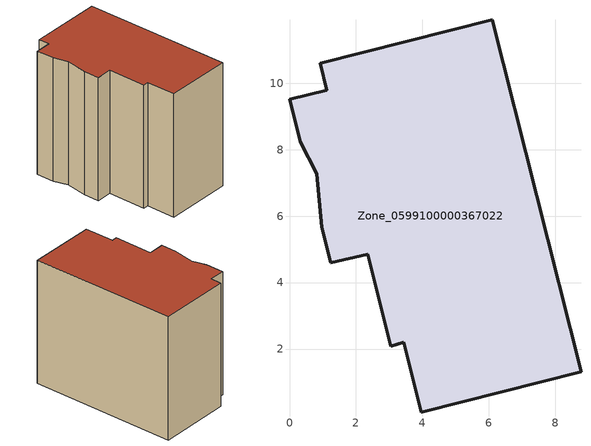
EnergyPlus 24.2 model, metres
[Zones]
Zone_0599100000367022
 floor ground (C_G): 0.97,5.67 0.82,7.28 0.32,8.23 0,9.51 1.11,9.79 0.93,10.61 6.1,11.91 8.78,1.31 3.97,0.1 3.44,2.2 3.05,2.08 2.36,4.86 1.24,4.59 z0
 wall outside (C_F): 0.32,8.23 0.82,7.28 0.97,5.67 1.24,4.59 2.36,4.86 3.05,2.08 3.44,2.2 3.97,0.1 8.78,1.31 6.1,11.91 0.93,10.61 1.11,9.79 0,9.51 0.32,8.23 z0:9.32
 roof outside (C_R): 0.82,7.28 0.97,5.67 1.24,4.59 2.36,4.86 3.05,2.08 3.44,2.2 3.97,0.1 8.78,1.31 6.1,11.91 0.93,10.61 1.11,9.79 0,9.51 0.32,8.23 z9.32
[BUILDING]
Pand.0599100000367022: North Axis=0; Terrain=City; Loads Convergence Tolerance Value=0.04; Temperature Convergence Tolerance Value=0.4; Solar Distribution=FullExterior; Maximum Number of Warmup Days=25; Minimum Number of Warmup Days=1
[Site:Location]
Rotterdam.The.Hague.AP_ZH_NLD Design_Conditions: Latitude=51.96; Longitude=4.45; Time Zone=1; Elevation=-4.5
[SITE:GROUNDTEMPERATURE:BUILDINGSURFACE]
18, 18, 18, 18, 18, 18, 18, 18, 18, 18, 18, 18
[MATERIAL] Thermal Absorptance=0.9; Solar Absorptance=0.7; Visible Absorptance=0.7
Name | Roughness | Thickness | Conductivity | Density | Specific Heat
G.TC.1992-2005 | MediumSmooth | 0.15 | 0.06 | 540 | 1210
F.TC.1992-2005 | Rough | 0.3 | 0.12 | 1920 | 840
R.TC.1992-2005 | MediumRough | 0.2 | 0.08 | 1500 | 1000
[CONSTRUCTION]
C_G: G.TC.1992-2005
C_F: F.TC.1992-2005
C_R: R.TC.1992-2005
[ZONE]
Zone_0599100000367022: Type=1; Multiplier=1; Ceiling Height=Autocalculate; Volume=Autocalculate; Floor Area=autocalculate; Part of Total Floor Area=Yes
[ZONEINFILTRATION:DESIGNFLOWRATE]
Infil_Zone_0599100000367022: Zone or ZoneList or Space or SpaceList=Zone_0599100000367022; Schedule=AlwaysOn; Design Flow Rate Calculation Method=Flow/Area; Flow Rate per Floor Area=0.0015; Constant Term Coefficient=1; Temperature Term Coefficient=0; Velocity Term Coefficient=0; Velocity Squared Term Coefficient=0
[HVACTEMPLATE:ZONE:IDEALLOADSAIRSYSTEM]
Zone_0599100000367022: Maximum Heating Supply Air Temperature=50; Minimum Cooling Supply Air Temperature=13; Maximum Heating Supply Air Humidity Ratio=0.0156; Minimum Cooling Supply Air Humidity Ratio=0.0077; Heating Limit=NoLimit; Cooling Limit=NoLimit; Dehumidification Control Type=ConstantSensibleHeatRatio; Cooling Sensible Heat Ratio=0.7; Dehumidification Setpoint=60; Humidification Control Type=None; Humidification Setpoint=30; Outdoor Air Method=None; Outdoor Air Flow Rate per Person=0.00944; Outdoor Air Flow Rate per Zone Floor Area=0; Outdoor Air Flow Rate per Zone=0; Demand Controlled Ventilation Type=None; Outdoor Air Economizer Type=NoEconomizer; Heat Recovery Type=None; Sensible Heat Recovery Effectiveness=0.7; Latent Heat Recovery Effectiveness=0.65
[ZONECONTROL:THERMOSTAT]
ThermostatControl_Zone_0599100000367022: Zone or ZoneList=Zone_0599100000367022; Control Type Schedule=DualSetpointControlType; Control 1=Thermostat_Zone_0599100000367022; Temperature Difference Between Cutout And Setpoint=0
[THERMOSTATSETPOINT:DUALSETPOINT]
Thermostat_Zone_0599100000367022: Heating Setpoint Temperature Schedule=HeatingSetpoint_Zone_0599100000367022; Cooling Setpoint Temperature Schedule=CoolingSetpoint_Zone_0599100000367022
[SCHEDULE:COMPACT]
HeatingSetpoint_Zone_0599100000367022: Through: 12/31, For: AllDays, Until: 24:00, 21
CoolingSetpoint_Zone_0599100000367022: Through: 12/31, For: AllDays, Until: 24:00, 24
DualSetpointControlType: Through: 12/31, For: AllDays, Until: 24:00, 4
AlwaysOn: Through: 12/31, For: AllDays, Until: 24:00, 1
